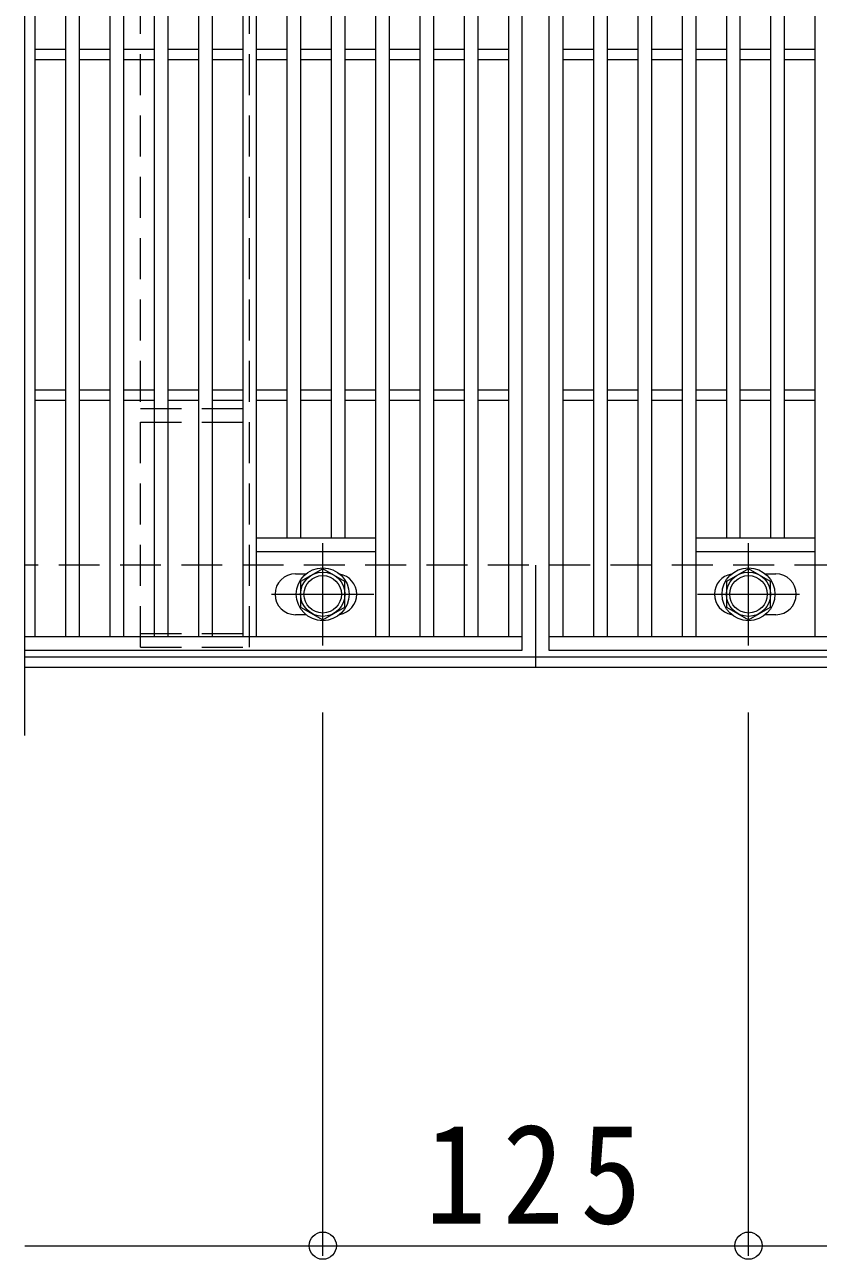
# Model space of a CAD drawing. Units: millimetres at full size, sheet at 1:10; details may follow other scales. Extents: x -2034 to 2106, y -1959 to 1524.
# Drawn here: x -595.1 to -362.1, y 774.9 to 1137.3 of the extents above; entities that cross this region are included whole.
import ezdxf

# ---------------------------------------------------------------- set-up
doc = ezdxf.new("R2010")
doc.units = ezdxf.units.MM
doc.header["$LTSCALE"] = 10
doc.header["$PDMODE"] = 32
doc.header["$PDSIZE"] = 8
doc.linetypes.add('CHAIN1', pattern=[8, 5, -1, 1, -1])
doc.linetypes.add('DASHED1', pattern=[1.8, 1.2, -0.6])
for name, color, linetype, lineweight in [('C-1_躯体', 2, 'Continuous', 9), ('C-2_仕上', 3, 'Continuous', 9), ('C-4_文字', 7, 'Continuous', 9), ('C-8_ハッチ', 3, 'DASHED1', 9), ('C-B_衛生陶器', 2, 'Continuous', 9)]:
    doc.layers.add(name, color=color, linetype=linetype, lineweight=lineweight)
doc.styles.add('ＭＳ ゴシック', font='')
doc.styles.get('ＭＳ ゴシック').set_extended_font_data('MS Gothic')

msp = doc.modelspace()

# ---------------------------------------------------------------- linework, layer by layer
at = {"layer": 'C-1_躯体', "linetype": 'DASHED1'}
msp.add_line((704.89, 978.63), (-595.11, 978.63), dxfattribs=at)
at = {"layer": 'C-1_躯体'}
for p, q in [((-445.11, 978.63), (-445.11, 948.63)), ((704.89, 951.63), (-595.11, 951.63)), ((704.89, 948.63), (-595.11, 948.63))]:
    msp.add_line(p, q, dxfattribs=at)
at = {"layer": 'C-2_仕上'}
for p, q in [((-595.11, 928.63), (-595.11, 1328.63)), ((-441.11, 953.63), (-441.11, 1303.63)), ((-592.11, 1299.63), (-592.11, 957.63)), ((-583.11, 1299.63), (-583.11, 957.63)), ((-579.11, 1299.63), (-579.11, 957.63)), ((-570.11, 1299.63), (-570.11, 957.63)), ((-566.11, 1299.63), (-566.11, 957.63)), ((-557.11, 1299.63), (-557.11, 957.63)), ((-553.11, 1299.63), (-553.11, 957.63)), ((-544.11, 1299.63), (-544.11, 957.63)), ((-540.11, 1299.63), (-540.11, 957.63)), ((-531.11, 1299.63), (-531.11, 957.63)), ((-527.11, 1299.63), (-527.11, 957.63)), ((-492.11, 1299.63), (-492.11, 957.63)), ((-488.11, 1299.63), (-488.11, 957.63)), ((-479.11, 1299.63), (-479.11, 957.63)), ((-475.11, 1299.63), (-475.11, 957.63)), ((-466.11, 1299.63), (-466.11, 957.63)), ((-462.11, 1299.63), (-462.11, 957.63)), ((-453.11, 1299.63), (-453.11, 957.63)), ((-437.11, 1299.63), (-437.11, 957.63)), ((-428.11, 1299.63), (-428.11, 957.63)), ((-424.11, 1299.63), (-424.11, 957.63)), ((-415.11, 1299.63), (-415.11, 957.63)), ((-411.11, 1299.63), (-411.11, 957.63)), ((-402.11, 1299.63), (-402.11, 957.63)), ((-398.11, 1299.63), (-398.11, 957.63)), ((-363.11, 1299.63), (-363.11, 957.63)), ((-518.11, 1270.63), (-518.11, 986.63)), ((-514.11, 1270.63), (-514.11, 986.63)), ((-505.11, 1270.63), (-505.11, 986.63)), ((-501.11, 1270.63), (-501.11, 986.63)), ((-389.11, 1270.63), (-389.11, 986.63)), ((-385.11, 1270.63), (-385.11, 986.63)), ((-376.11, 1270.63), (-376.11, 986.63)), ((-372.11, 1270.63), (-372.11, 986.63)), ((-592.11, 1130.13), (-583.11, 1130.13)), ((-592.11, 1127.13), (-583.11, 1127.13)), ((-579.11, 1130.13), (-570.11, 1130.13)), ((-579.11, 1127.13), (-570.11, 1127.13)), ((-566.11, 1130.13), (-557.11, 1130.13)), ((-566.11, 1127.13), (-557.11, 1127.13)), ((-553.11, 1130.13), (-544.11, 1130.13)), ((-553.11, 1127.13), (-544.11, 1127.13)), ((-540.11, 1130.13), (-531.11, 1130.13)), ((-540.11, 1127.13), (-531.11, 1127.13)), ((-527.11, 1130.13), (-518.11, 1130.13)), ((-527.11, 1127.13), (-518.11, 1127.13)), ((-514.11, 1130.13), (-505.11, 1130.13)), ((-514.11, 1127.13), (-505.11, 1127.13)), ((-501.11, 1130.13), (-492.11, 1130.13)), ((-501.11, 1127.13), (-492.11, 1127.13)), ((-488.11, 1130.13), (-479.11, 1130.13)), ((-488.11, 1127.13), (-479.11, 1127.13)), ((-475.11, 1130.13), (-466.11, 1130.13)), ((-475.11, 1127.13), (-466.11, 1127.13)), ((-462.11, 1130.13), (-453.11, 1130.13)), ((-462.11, 1127.13), (-453.11, 1127.13)), ((-437.11, 1130.13), (-428.11, 1130.13)), ((-437.11, 1127.13), (-428.11, 1127.13)), ((-424.11, 1130.13), (-415.11, 1130.13)), ((-424.11, 1127.13), (-415.11, 1127.13)), ((-411.11, 1130.13), (-402.11, 1130.13)), ((-411.11, 1127.13), (-402.11, 1127.13)), ((-398.11, 1130.13), (-389.11, 1130.13)), ((-398.11, 1127.13), (-389.11, 1127.13)), ((-385.11, 1130.13), (-376.11, 1130.13)), ((-385.11, 1127.13), (-376.11, 1127.13)), ((-372.11, 1130.13), (-363.11, 1130.13)), ((-372.11, 1127.13), (-363.11, 1127.13)), ((-592.11, 1030.13), (-583.11, 1030.13)), ((-579.11, 1030.13), (-570.11, 1030.13)), ((-566.11, 1030.13), (-557.11, 1030.13)), ((-553.11, 1030.13), (-544.11, 1030.13)), ((-540.11, 1030.13), (-531.11, 1030.13)), ((-527.11, 1030.13), (-518.11, 1030.13)), ((-514.11, 1030.13), (-505.11, 1030.13)), ((-501.11, 1030.13), (-492.11, 1030.13)), ((-488.11, 1030.13), (-479.11, 1030.13)), ((-475.11, 1030.13), (-466.11, 1030.13)), ((-462.11, 1030.13), (-453.11, 1030.13)), ((-437.11, 1030.13), (-428.11, 1030.13)), ((-424.11, 1030.13), (-415.11, 1030.13)), ((-411.11, 1030.13), (-402.11, 1030.13)), ((-398.11, 1030.13), (-389.11, 1030.13)), ((-385.11, 1030.13), (-376.11, 1030.13)), ((-372.11, 1030.13), (-363.11, 1030.13)), ((-592.11, 1027.13), (-583.11, 1027.13)), ((-579.11, 1027.13), (-570.11, 1027.13)), ((-566.11, 1027.13), (-557.11, 1027.13)), ((-553.11, 1027.13), (-544.11, 1027.13)), ((-540.11, 1027.13), (-531.11, 1027.13)), ((-527.11, 1027.13), (-518.11, 1027.13)), ((-514.11, 1027.13), (-505.11, 1027.13)), ((-501.11, 1027.13), (-492.11, 1027.13)), ((-488.11, 1027.13), (-479.11, 1027.13)), ((-475.11, 1027.13), (-466.11, 1027.13)), ((-462.11, 1027.13), (-453.11, 1027.13)), ((-437.11, 1027.13), (-428.11, 1027.13)), ((-424.11, 1027.13), (-415.11, 1027.13)), ((-411.11, 1027.13), (-402.11, 1027.13)), ((-398.11, 1027.13), (-389.11, 1027.13)), ((-385.11, 1027.13), (-376.11, 1027.13)), ((-372.11, 1027.13), (-363.11, 1027.13)), ((-492.11, 986.63), (-527.11, 986.63)), ((-363.11, 986.63), (-398.11, 986.63)), ((-492.11, 982.63), (-527.11, 982.63)), ((-363.11, 982.63), (-398.11, 982.63)), ((-515.61, 976.13), (-512.51, 976.13)), ((-377.7, 976.13), (-374.61, 976.13)), ((-512.51, 964.13), (-515.61, 964.13)), ((-374.61, 964.13), (-377.7, 964.13)), ((-449.11, 957.63), (-595.11, 957.63)), ((550.89, 957.63), (-441.11, 957.63))]:
    msp.add_line(p, q, dxfattribs=at)
for points in [[(-449.11, 1303.63), (-449.11, 953.63), (-595.11, 953.63)], [(550.89, 1303.63), (550.89, 953.63), (-441.11, 953.63)]]:
    msp.add_lwpolyline(points, dxfattribs=at)
for centre, start, end in [((-515.61, 970.13), 90, 180), ((-503.61, 970.13), 0, 80.3303), ((-386.61, 970.13), 99.6697, 180), ((-374.61, 970.13), 0, 90), ((-515.61, 970.13), 180, 270), ((-503.61, 970.13), 279.6697, 0), ((-386.61, 970.13), 180, 260.3303), ((-374.61, 970.13), 270, 0)]:
    msp.add_arc(centre, 6, start, end, dxfattribs=at)
at = {"layer": 'C-4_文字'}
for p, q in [((-507.61, 775.93), (-507.61, 935.43)), ((-382.61, 775.93), (-382.61, 935.43)), ((-595.11, 778.93), (-507.61, 778.93)), ((-507.61, 778.93), (-382.61, 778.93)), ((-382.61, 778.93), (492.39, 778.93))]:
    msp.add_line(p, q, dxfattribs=at)
for p in [(-507.61, 778.93), (-382.61, 778.93)]:
    msp.add_point(p, dxfattribs=at)
at = {"layer": 'C-8_ハッチ'}
for p, q in [((-561.11, 954.63), (-561.11, 1302.63)), ((-529.11, 954.63), (-529.11, 1302.63)), ((-561.11, 1024.63), (-529.11, 1024.63)), ((-561.11, 1020.63), (-529.11, 1020.63)), ((-561.11, 958.63), (-529.11, 958.63)), ((-561.11, 954.63), (-529.11, 954.63))]:
    msp.add_line(p, q, dxfattribs=at)
at = {"layer": 'C-B_衛生陶器', "color": 7, "linetype": 'CHAIN1'}
for p, q in [((-507.61, 955.13), (-507.61, 985.13)), ((-382.61, 955.13), (-382.61, 985.13)), ((-522.61, 970.13), (-492.61, 970.13)), ((-397.61, 970.13), (-367.61, 970.13))]:
    msp.add_line(p, q, dxfattribs=at)
at = {"layer": 'C-B_衛生陶器'}
msp.add_line((-376.11, 966.38), (-376.11, 973.88), dxfattribs=at)
msp.add_lwpolyline([(-514.1, 966.38), (-507.61, 962.63), (-501.11, 966.38), (-501.11, 973.88), (-507.61, 977.63), (-514.1, 973.88)], close=True, dxfattribs=at)
for points in [[(-376.11, 973.88), (-382.61, 977.63), (-389.1, 973.88), (-389.1, 966.38)], [(-389.1, 966.38), (-382.61, 962.63), (-376.11, 966.38)]]:
    msp.add_lwpolyline(points, dxfattribs=at)
for centre, radius in [((-507.61, 970.13), 7.75), ((-507.61, 970.13), 6.5), ((-507.61, 970.13), 5.5), ((-382.61, 970.13), 7.75), ((-382.61, 970.13), 6.5), ((-382.61, 970.13), 5.5)]:
    msp.add_circle(centre, radius, dxfattribs=at)

# ---------------------------------------------------------------- texts
at = {"layer": 'C-4_文字', "color": 2, "insert": (-477.61, 784.93), "char_height": 29.33, "attachment_point": 7, "style": 'ＭＳ ゴシック'}
msp.add_mtext('\\T1.27;\\W0.9;125', dxfattribs=at)

doc.saveas('drawing.dxf')
